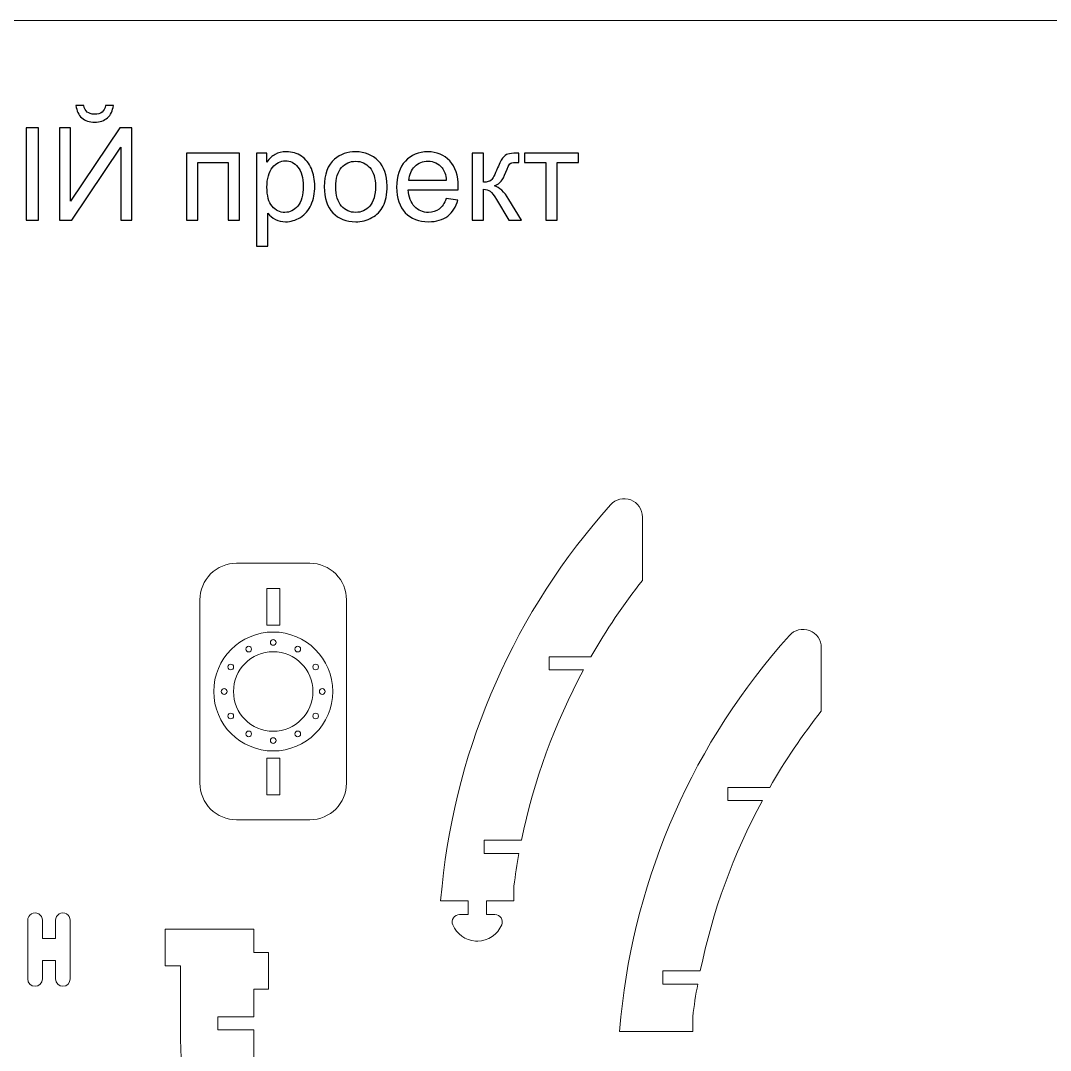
# Model space of a CAD drawing. Header units: centimetres. Extents: x -65 to 125, y -59 to 116.
# Drawn here: x 69.51 to 97.61, y 2.96 to 31.07 of the extents above; entities that cross this region are included whole.
import ezdxf

# ---------------------------------------------------------------- set-up
doc = ezdxf.new("R2010")
doc.units = ezdxf.units.CM
doc.header["$MEASUREMENT"] = 0
doc.layers.add('layer 1', color=7, linetype='Continuous')

msp = doc.modelspace()

# ---------------------------------------------------------------- linework, layer by layer
at = {"layer": 'layer 1', "color": 250, "lineweight": 9}
msp.add_open_spline([(43.70348, 31.06567), (43.70348, 31.06567), (97.89016, 31.06567), (97.89016, 31.06567), (97.89016, 31.06567), (97.89016, 31.06567), (97.89016, -20.81939), (97.89016, -20.81939), (97.89016, -20.81939), (97.89016, -20.81939), (43.70348, -20.81939), (43.70348, -20.81939), (43.70348, -20.81939), (43.70348, -20.81939), (43.70348, 31.06567), (43.70348, 31.06567)], degree=3, knots=[0, 0, 0, 0, 0.2, 0.2, 0.2, 0.2, 0.4, 0.4, 0.4, 0.4, 0.6, 0.6, 0.6, 0.6, 1, 1, 1, 1], dxfattribs=at)
at = {"layer": 'layer 1', "color": 250}
for points, knots in [([(71.83162, 28.74789), (71.83162, 28.74789), (72.04328, 28.74789), (72.04328, 28.74789), (72.04328, 28.74789), (72.02623, 28.60266), (71.97332, 28.49095), (71.88512, 28.41334), (71.88512, 28.41334), (71.79693, 28.33514), (71.67992, 28.29634), (71.53352, 28.29634), (71.53352, 28.29634), (71.38653, 28.29634), (71.26894, 28.33514), (71.18133, 28.41216), (71.18133, 28.41216), (71.09373, 28.48977), (71.04081, 28.60149), (71.02376, 28.74789), (71.02376, 28.74789), (71.02376, 28.74789), (71.23542, 28.74789), (71.23542, 28.74789), (71.23542, 28.74789), (71.2513, 28.66851), (71.28364, 28.60913), (71.33126, 28.57033), (71.33126, 28.57033), (71.37889, 28.53093), (71.44356, 28.51153), (71.52411, 28.51153), (71.52411, 28.51153), (71.6176, 28.51153), (71.68816, 28.53034), (71.73578, 28.56856), (71.73578, 28.56856), (71.7834, 28.60619), (71.81574, 28.66616), (71.83162, 28.74789)], [0, 0, 0, 0, 0.09090909, 0.09090909, 0.09090909, 0.09090909, 0.18181818, 0.18181818, 0.18181818, 0.18181818, 0.27272727, 0.27272727, 0.27272727, 0.27272727, 0.36363636, 0.36363636, 0.36363636, 0.36363636, 0.45454545, 0.45454545, 0.45454545, 0.45454545, 0.54545455, 0.54545455, 0.54545455, 0.54545455, 0.63636364, 0.63636364, 0.63636364, 0.63636364, 0.72727273, 0.72727273, 0.72727273, 0.72727273, 0.81818182, 0.81818182, 0.81818182, 0.81818182, 1, 1, 1, 1]), ([(69.66439, 28.14111), (69.66439, 28.14111), (69.99953, 28.14111), (69.99953, 28.14111), (69.99953, 28.14111), (69.99953, 28.14111), (69.99953, 25.61523), (69.99953, 25.61523), (69.99953, 25.61523), (69.99953, 25.61523), (69.66439, 25.61523), (69.66439, 25.61523), (69.66439, 25.61523), (69.66439, 25.61523), (69.66439, 28.14111), (69.66439, 28.14111)], [0, 0, 0, 0, 0.2, 0.2, 0.2, 0.2, 0.4, 0.4, 0.4, 0.4, 0.6, 0.6, 0.6, 0.6, 1, 1, 1, 1]), ([(70.5722, 28.14111), (70.5722, 28.14111), (70.87559, 28.14111), (70.87559, 28.14111), (70.87559, 28.14111), (70.87559, 28.14111), (70.87559, 26.14087), (70.87559, 26.14087), (70.87559, 26.14087), (70.87559, 26.14087), (72.22026, 28.14111), (72.22026, 28.14111), (72.22026, 28.14111), (72.22026, 28.14111), (72.55128, 28.14111), (72.55128, 28.14111), (72.55128, 28.14111), (72.55128, 28.14111), (72.55128, 25.61523), (72.55128, 25.61523), (72.55128, 25.61523), (72.55128, 25.61523), (72.24789, 25.61523), (72.24789, 25.61523), (72.24789, 25.61523), (72.24789, 25.61523), (72.24789, 27.61018), (72.24789, 27.61018), (72.24789, 27.61018), (72.24789, 27.61018), (70.90675, 25.61523), (70.90675, 25.61523), (70.90675, 25.61523), (70.90675, 25.61523), (70.5722, 25.61523), (70.5722, 25.61523), (70.5722, 25.61523), (70.5722, 25.61523), (70.5722, 28.14111), (70.5722, 28.14111)], [0, 0, 0, 0, 0.09090909, 0.09090909, 0.09090909, 0.09090909, 0.18181818, 0.18181818, 0.18181818, 0.18181818, 0.27272727, 0.27272727, 0.27272727, 0.27272727, 0.36363636, 0.36363636, 0.36363636, 0.36363636, 0.45454545, 0.45454545, 0.45454545, 0.45454545, 0.54545455, 0.54545455, 0.54545455, 0.54545455, 0.63636364, 0.63636364, 0.63636364, 0.63636364, 0.72727273, 0.72727273, 0.72727273, 0.72727273, 0.81818182, 0.81818182, 0.81818182, 0.81818182, 1, 1, 1, 1]), ([(74.04235, 27.44614), (74.04235, 27.44614), (75.48874, 27.44614), (75.48874, 27.44614), (75.48874, 27.44614), (75.48874, 27.44614), (75.48874, 25.61523), (75.48874, 25.61523), (75.48874, 25.61523), (75.48874, 25.61523), (75.17829, 25.61523), (75.17829, 25.61523), (75.17829, 25.61523), (75.17829, 25.61523), (75.17829, 27.18862), (75.17829, 27.18862), (75.17829, 27.18862), (75.17829, 27.18862), (74.3528, 27.18862), (74.3528, 27.18862), (74.3528, 27.18862), (74.3528, 27.18862), (74.3528, 25.61523), (74.3528, 25.61523), (74.3528, 25.61523), (74.3528, 25.61523), (74.04235, 25.61523), (74.04235, 25.61523), (74.04235, 25.61523), (74.04235, 25.61523), (74.04235, 27.44614), (74.04235, 27.44614)], [0, 0, 0, 0, 0.11111111, 0.11111111, 0.11111111, 0.11111111, 0.22222222, 0.22222222, 0.22222222, 0.22222222, 0.33333333, 0.33333333, 0.33333333, 0.33333333, 0.44444444, 0.44444444, 0.44444444, 0.44444444, 0.55555556, 0.55555556, 0.55555556, 0.55555556, 0.66666667, 0.66666667, 0.66666667, 0.66666667, 0.77777778, 0.77777778, 0.77777778, 0.77777778, 1, 1, 1, 1]), ([(75.95264, 24.9132), (75.95264, 24.9132), (75.95264, 27.44614), (75.95264, 27.44614), (75.95264, 27.44614), (75.95264, 27.44614), (76.23486, 27.44614), (76.23486, 27.44614), (76.23486, 27.44614), (76.23486, 27.44614), (76.23486, 27.20567), (76.23486, 27.20567), (76.23486, 27.20567), (76.3013, 27.29856), (76.37656, 27.36853), (76.46064, 27.41498), (76.46064, 27.41498), (76.54413, 27.46143), (76.64585, 27.48495), (76.76521, 27.48495), (76.76521, 27.48495), (76.9216, 27.48495), (77.05919, 27.44497), (77.17854, 27.36442), (77.17854, 27.36442), (77.2979, 27.28445), (77.38786, 27.17098), (77.44901, 27.02516), (77.44901, 27.02516), (77.50957, 26.87876), (77.54014, 26.71883), (77.54014, 26.54421), (77.54014, 26.54421), (77.54014, 26.35783), (77.50663, 26.18967), (77.4396, 26.03974), (77.4396, 26.03974), (77.37257, 25.8904), (77.27497, 25.77574), (77.14679, 25.69578), (77.14679, 25.69578), (77.01921, 25.61641), (76.88456, 25.57642), (76.74345, 25.57642), (76.74345, 25.57642), (76.63997, 25.57642), (76.54707, 25.59818), (76.46535, 25.64169), (76.46535, 25.64169), (76.38303, 25.6852), (76.316, 25.73988), (76.26309, 25.80632), (76.26309, 25.80632), (76.26309, 25.80632), (76.26309, 24.9132), (76.26309, 24.9132), (76.26309, 24.9132), (76.26309, 24.9132), (75.95264, 24.9132), (75.95264, 24.9132)], [0, 0, 0, 0, 0.0625, 0.0625, 0.0625, 0.0625, 0.125, 0.125, 0.125, 0.125, 0.1875, 0.1875, 0.1875, 0.1875, 0.25, 0.25, 0.25, 0.25, 0.3125, 0.3125, 0.3125, 0.3125, 0.375, 0.375, 0.375, 0.375, 0.4375, 0.4375, 0.4375, 0.4375, 0.5, 0.5, 0.5, 0.5, 0.5625, 0.5625, 0.5625, 0.5625, 0.625, 0.625, 0.625, 0.625, 0.6875, 0.6875, 0.6875, 0.6875, 0.75, 0.75, 0.75, 0.75, 0.8125, 0.8125, 0.8125, 0.8125, 0.875, 0.875, 0.875, 0.875, 1, 1, 1, 1]), ([(77.79826, 26.53069), (77.79826, 26.86876), (77.89233, 27.11924), (78.08107, 27.2821), (78.08107, 27.2821), (78.23805, 27.41733), (78.43032, 27.48495), (78.65668, 27.48495), (78.65668, 27.48495), (78.90774, 27.48495), (79.11353, 27.40263), (79.27345, 27.238), (79.27345, 27.238), (79.43279, 27.07396), (79.51275, 26.84642), (79.51275, 26.55656), (79.51275, 26.55656), (79.51275, 26.32137), (79.47747, 26.13675), (79.40692, 26.00211), (79.40692, 26.00211), (79.33636, 25.86747), (79.23347, 25.76281), (79.09824, 25.68814), (79.09824, 25.68814), (78.9636, 25.61347), (78.81602, 25.57642), (78.65668, 25.57642), (78.65668, 25.57642), (78.40033, 25.57642), (78.19337, 25.65815), (78.0352, 25.82219), (78.0352, 25.82219), (77.87704, 25.98623), (77.79826, 26.22259), (77.79826, 26.53069)], [0, 0, 0, 0, 0.1, 0.1, 0.1, 0.1, 0.2, 0.2, 0.2, 0.2, 0.3, 0.3, 0.3, 0.3, 0.4, 0.4, 0.4, 0.4, 0.5, 0.5, 0.5, 0.5, 0.6, 0.6, 0.6, 0.6, 0.7, 0.7, 0.7, 0.7, 0.8, 0.8, 0.8, 0.8, 1, 1, 1, 1]), ([(81.12553, 26.2079), (81.12553, 26.2079), (81.44656, 26.16556), (81.44656, 26.16556), (81.44656, 26.16556), (81.39658, 25.97918), (81.3031, 25.83395), (81.16669, 25.73106), (81.16669, 25.73106), (81.03028, 25.62817), (80.85625, 25.57642), (80.64399, 25.57642), (80.64399, 25.57642), (80.37706, 25.57642), (80.16539, 25.65874), (80.00899, 25.82337), (80.00899, 25.82337), (79.8526, 25.98741), (79.7744, 26.21848), (79.7744, 26.5154), (79.7744, 26.5154), (79.7744, 26.82232), (79.85318, 27.06103), (80.01135, 27.23036), (80.01135, 27.23036), (80.16951, 27.40028), (80.37471, 27.48495), (80.62694, 27.48495), (80.62694, 27.48495), (80.87095, 27.48495), (81.07026, 27.40205), (81.2249, 27.23565), (81.2249, 27.23565), (81.37953, 27.06926), (81.45714, 26.83525), (81.45714, 26.53363), (81.45714, 26.53363), (81.45714, 26.5154), (81.45656, 26.48777), (81.45538, 26.45131), (81.45538, 26.45131), (81.45538, 26.45131), (80.0919, 26.45131), (80.0919, 26.45131), (80.0919, 26.45131), (80.10366, 26.25082), (80.1601, 26.09677), (80.26241, 25.99035), (80.26241, 25.99035), (80.36412, 25.88393), (80.49171, 25.83042), (80.64399, 25.83042), (80.64399, 25.83042), (80.75747, 25.83042), (80.85448, 25.86041), (80.93445, 25.92038), (80.93445, 25.92038), (81.015, 25.98035), (81.0785, 26.07619), (81.12553, 26.2079)], [0, 0, 0, 0, 0.0625, 0.0625, 0.0625, 0.0625, 0.125, 0.125, 0.125, 0.125, 0.1875, 0.1875, 0.1875, 0.1875, 0.25, 0.25, 0.25, 0.25, 0.3125, 0.3125, 0.3125, 0.3125, 0.375, 0.375, 0.375, 0.375, 0.4375, 0.4375, 0.4375, 0.4375, 0.5, 0.5, 0.5, 0.5, 0.5625, 0.5625, 0.5625, 0.5625, 0.625, 0.625, 0.625, 0.625, 0.6875, 0.6875, 0.6875, 0.6875, 0.75, 0.75, 0.75, 0.75, 0.8125, 0.8125, 0.8125, 0.8125, 0.875, 0.875, 0.875, 0.875, 1, 1, 1, 1]), ([(81.83521, 27.44614), (81.83521, 27.44614), (82.14565, 27.44614), (82.14565, 27.44614), (82.14565, 27.44614), (82.14565, 27.44614), (82.14565, 26.65592), (82.14565, 26.65592), (82.14565, 26.65592), (82.24443, 26.65592), (82.31381, 26.67474), (82.35379, 26.71295), (82.35379, 26.71295), (82.39318, 26.75058), (82.45139, 26.86053), (82.529, 27.04339), (82.529, 27.04339), (82.59015, 27.18803), (82.63954, 27.28328), (82.67717, 27.32914), (82.67717, 27.32914), (82.71538, 27.375), (82.75889, 27.40616), (82.80828, 27.42204), (82.80828, 27.42204), (82.85826, 27.43791), (82.93763, 27.44614), (83.04641, 27.44614), (83.04641, 27.44614), (83.04641, 27.44614), (83.10873, 27.44614), (83.10873, 27.44614), (83.10873, 27.44614), (83.10873, 27.44614), (83.10873, 27.19038), (83.10873, 27.19038), (83.10873, 27.19038), (83.10873, 27.19038), (83.0223, 27.19214), (83.0223, 27.19214), (83.0223, 27.19214), (82.94057, 27.19214), (82.88824, 27.1798), (82.86531, 27.15569), (82.86531, 27.15569), (82.84121, 27.13041), (82.80417, 27.05515), (82.75478, 26.92991), (82.75478, 26.92991), (82.70774, 26.80997), (82.66482, 26.72707), (82.62543, 26.6812), (82.62543, 26.6812), (82.58662, 26.63534), (82.52606, 26.5936), (82.44433, 26.55538), (82.44433, 26.55538), (82.5778, 26.51952), (82.7095, 26.39546), (82.83886, 26.18261), (82.83886, 26.18261), (82.83886, 26.18261), (83.17929, 25.61523), (83.17929, 25.61523), (83.17929, 25.61523), (83.17929, 25.61523), (82.83827, 25.61523), (82.83827, 25.61523), (82.83827, 25.61523), (82.83827, 25.61523), (82.50254, 26.18085), (82.50254, 26.18085), (82.50254, 26.18085), (82.43493, 26.2955), (82.37613, 26.37076), (82.32615, 26.40721), (82.32615, 26.40721), (82.27559, 26.44367), (82.21562, 26.46189), (82.14565, 26.46189), (82.14565, 26.46189), (82.14565, 26.46189), (82.14565, 25.61523), (82.14565, 25.61523), (82.14565, 25.61523), (82.14565, 25.61523), (81.83521, 25.61523), (81.83521, 25.61523), (81.83521, 25.61523), (81.83521, 25.61523), (81.83521, 27.44614), (81.83521, 27.44614)], [0, 0, 0, 0, 0.04166667, 0.04166667, 0.04166667, 0.04166667, 0.08333333, 0.08333333, 0.08333333, 0.08333333, 0.125, 0.125, 0.125, 0.125, 0.16666667, 0.16666667, 0.16666667, 0.16666667, 0.20833333, 0.20833333, 0.20833333, 0.20833333, 0.25, 0.25, 0.25, 0.25, 0.29166667, 0.29166667, 0.29166667, 0.29166667, 0.33333333, 0.33333333, 0.33333333, 0.33333333, 0.375, 0.375, 0.375, 0.375, 0.41666667, 0.41666667, 0.41666667, 0.41666667, 0.45833333, 0.45833333, 0.45833333, 0.45833333, 0.5, 0.5, 0.5, 0.5, 0.54166667, 0.54166667, 0.54166667, 0.54166667, 0.58333333, 0.58333333, 0.58333333, 0.58333333, 0.625, 0.625, 0.625, 0.625, 0.66666667, 0.66666667, 0.66666667, 0.66666667, 0.70833333, 0.70833333, 0.70833333, 0.70833333, 0.75, 0.75, 0.75, 0.75, 0.79166667, 0.79166667, 0.79166667, 0.79166667, 0.83333333, 0.83333333, 0.83333333, 0.83333333, 0.875, 0.875, 0.875, 0.875, 0.91666667, 0.91666667, 0.91666667, 0.91666667, 1, 1, 1, 1]), ([(83.25925, 27.44614), (83.25925, 27.44614), (84.74091, 27.44614), (84.74091, 27.44614), (84.74091, 27.44614), (84.74091, 27.44614), (84.74091, 27.18862), (84.74091, 27.18862), (84.74091, 27.18862), (84.74091, 27.18862), (84.1553, 27.18862), (84.1553, 27.18862), (84.1553, 27.18862), (84.1553, 27.18862), (84.1553, 25.61523), (84.1553, 25.61523), (84.1553, 25.61523), (84.1553, 25.61523), (83.84486, 25.61523), (83.84486, 25.61523), (83.84486, 25.61523), (83.84486, 25.61523), (83.84486, 27.18862), (83.84486, 27.18862), (83.84486, 27.18862), (83.84486, 27.18862), (83.25925, 27.18862), (83.25925, 27.18862), (83.25925, 27.18862), (83.25925, 27.18862), (83.25925, 27.44614), (83.25925, 27.44614)], [0, 0, 0, 0, 0.11111111, 0.11111111, 0.11111111, 0.11111111, 0.22222222, 0.22222222, 0.22222222, 0.22222222, 0.33333333, 0.33333333, 0.33333333, 0.33333333, 0.44444444, 0.44444444, 0.44444444, 0.44444444, 0.55555556, 0.55555556, 0.55555556, 0.55555556, 0.66666667, 0.66666667, 0.66666667, 0.66666667, 0.77777778, 0.77777778, 0.77777778, 0.77777778, 1, 1, 1, 1]), ([(76.23486, 26.51952), (76.23486, 26.28492), (76.28249, 26.11147), (76.37715, 25.99917), (76.37715, 25.99917), (76.4724, 25.88687), (76.58764, 25.83042), (76.72287, 25.83042), (76.72287, 25.83042), (76.86046, 25.83042), (76.97805, 25.88863), (77.07565, 26.00505), (77.07565, 26.00505), (77.17384, 26.12146), (77.22264, 26.30138), (77.22264, 26.54539), (77.22264, 26.54539), (77.22264, 26.77822), (77.17502, 26.95225), (77.07918, 27.06808), (77.07918, 27.06808), (76.98334, 27.18391), (76.86928, 27.24153), (76.7364, 27.24153), (76.7364, 27.24153), (76.60469, 27.24153), (76.48828, 27.1798), (76.38715, 27.05691), (76.38715, 27.05691), (76.28543, 26.93344), (76.23486, 26.7547), (76.23486, 26.51952)], [0, 0, 0, 0, 0.11111111, 0.11111111, 0.11111111, 0.11111111, 0.22222222, 0.22222222, 0.22222222, 0.22222222, 0.33333333, 0.33333333, 0.33333333, 0.33333333, 0.44444444, 0.44444444, 0.44444444, 0.44444444, 0.55555556, 0.55555556, 0.55555556, 0.55555556, 0.66666667, 0.66666667, 0.66666667, 0.66666667, 0.77777778, 0.77777778, 0.77777778, 0.77777778, 1, 1, 1, 1]), ([(78.11576, 26.5301), (78.11576, 26.29609), (78.16691, 26.12088), (78.26921, 26.00505), (78.26921, 26.00505), (78.37211, 25.88863), (78.50087, 25.83042), (78.65668, 25.83042), (78.65668, 25.83042), (78.81073, 25.83042), (78.9389, 25.88863), (79.0418, 26.00564), (79.0418, 26.00564), (79.1441, 26.12264), (79.19525, 26.30079), (79.19525, 26.54009), (79.19525, 26.54009), (79.19525, 26.76587), (79.14351, 26.93697), (79.04062, 27.0528), (79.04062, 27.0528), (78.93773, 27.16921), (78.80955, 27.22742), (78.65668, 27.22742), (78.65668, 27.22742), (78.50087, 27.22742), (78.37211, 27.1698), (78.26921, 27.05397), (78.26921, 27.05397), (78.16691, 26.93814), (78.11576, 26.76352), (78.11576, 26.5301)], [0, 0, 0, 0, 0.11111111, 0.11111111, 0.11111111, 0.11111111, 0.22222222, 0.22222222, 0.22222222, 0.22222222, 0.33333333, 0.33333333, 0.33333333, 0.33333333, 0.44444444, 0.44444444, 0.44444444, 0.44444444, 0.55555556, 0.55555556, 0.55555556, 0.55555556, 0.66666667, 0.66666667, 0.66666667, 0.66666667, 0.77777778, 0.77777778, 0.77777778, 0.77777778, 1, 1, 1, 1]), ([(80.10954, 26.70531), (80.10954, 26.70531), (81.12906, 26.70531), (81.12906, 26.70531), (81.12906, 26.70531), (81.11554, 26.85936), (81.07614, 26.9746), (81.01206, 27.05162), (81.01206, 27.05162), (80.91387, 27.17098), (80.78569, 27.23095), (80.62871, 27.23095), (80.62871, 27.23095), (80.48642, 27.23095), (80.36706, 27.18332), (80.27005, 27.08807), (80.27005, 27.08807), (80.17362, 26.99282), (80.12012, 26.86524), (80.10954, 26.70531)], [0, 0, 0, 0, 0.16666667, 0.16666667, 0.16666667, 0.16666667, 0.33333333, 0.33333333, 0.33333333, 0.33333333, 0.5, 0.5, 0.5, 0.5, 0.66666667, 0.66666667, 0.66666667, 0.66666667, 1, 1, 1, 1])]:
    msp.add_open_spline(points, degree=3, knots=knots, dxfattribs=at)
at = {"layer": 'layer 1', "color": 2, "lineweight": 9}
for points, knots in [([(81.98564, 5.94449), (81.98564, 5.94449), (81.92563, 5.946), (81.92563, 5.946), (81.92563, 5.946), (81.653, 5.96412), (81.41206, 6.1352), (81.30639, 6.39016), (81.30639, 6.39016), (81.28081, 6.45187), (81.28774, 6.52229), (81.32484, 6.57784), (81.32484, 6.57784), (81.36195, 6.63338), (81.42435, 6.66673), (81.49115, 6.66674), (81.49115, 6.66674), (81.49115, 6.66674), (81.72371, 6.66674), (81.72371, 6.66674), (81.72371, 6.66674), (81.72371, 6.66674), (81.72371, 7.04674), (81.72371, 7.04674), (81.72371, 7.04674), (81.72371, 7.04674), (80.97371, 7.04673), (80.97371, 7.04673), (80.97371, 7.04673), (80.97371, 7.04673), (81.01408, 7.44673), (81.01408, 7.44673), (81.01408, 7.44673), (81.40409, 11.3139), (83.01522, 14.95874), (85.61158, 17.85112), (85.61158, 17.85112), (85.74906, 18.00559), (85.96756, 18.05932), (86.161, 17.98618), (86.161, 17.98618), (86.35443, 17.91306), (86.48274, 17.72389), (86.48365, 17.51709), (86.48365, 17.51709), (86.48365, 17.51709), (86.48365, 15.787), (86.48365, 15.787), (86.48365, 15.787), (85.9632, 15.12941), (85.49236, 14.43385), (85.07521, 13.70633), (85.07521, 13.70633), (85.07521, 13.70633), (83.93289, 13.70633), (83.93289, 13.70633), (83.93289, 13.70633), (83.93289, 13.70633), (83.93289, 13.34632), (83.93289, 13.34632), (83.93289, 13.34632), (83.93289, 13.34632), (84.87458, 13.34633), (84.87458, 13.34633), (84.87458, 13.34633), (84.08505, 11.88798), (83.51438, 10.32088), (83.18136, 8.6963), (83.18136, 8.6963), (83.18136, 8.6963), (82.16177, 8.69629), (82.16177, 8.69629), (82.16177, 8.69629), (82.16177, 8.69629), (82.16177, 8.33629), (82.16177, 8.33629), (82.16177, 8.33629), (82.16177, 8.33629), (83.11164, 8.33629), (83.11164, 8.33629), (83.11164, 8.33629), (83.05776, 8.04107), (83.01177, 7.74444), (82.97371, 7.44674), (82.97371, 7.44674), (82.97371, 7.44674), (82.97371, 7.04675), (82.97371, 7.04675), (82.97371, 7.04675), (82.97371, 7.04675), (82.22371, 7.04674), (82.22371, 7.04674), (82.22371, 7.04674), (82.22371, 7.04674), (82.22371, 6.66675), (82.22371, 6.66675), (82.22371, 6.66675), (82.22371, 6.66675), (82.45627, 6.66674), (82.45627, 6.66674), (82.45627, 6.66674), (82.52307, 6.66674), (82.58547, 6.63339), (82.62258, 6.57784), (82.62258, 6.57784), (82.65968, 6.52229), (82.66662, 6.45189), (82.64103, 6.39017), (82.64103, 6.39017), (82.53071, 6.12399), (82.27297, 5.9492), (81.98564, 5.94449)], [0, 0, 0, 0, 0.03448276, 0.03448276, 0.03448276, 0.03448276, 0.06896552, 0.06896552, 0.06896552, 0.06896552, 0.10344828, 0.10344828, 0.10344828, 0.10344828, 0.13793103, 0.13793103, 0.13793103, 0.13793103, 0.17241379, 0.17241379, 0.17241379, 0.17241379, 0.20689655, 0.20689655, 0.20689655, 0.20689655, 0.24137931, 0.24137931, 0.24137931, 0.24137931, 0.27586207, 0.27586207, 0.27586207, 0.27586207, 0.31034483, 0.31034483, 0.31034483, 0.31034483, 0.34482759, 0.34482759, 0.34482759, 0.34482759, 0.37931034, 0.37931034, 0.37931034, 0.37931034, 0.4137931, 0.4137931, 0.4137931, 0.4137931, 0.44827586, 0.44827586, 0.44827586, 0.44827586, 0.48275862, 0.48275862, 0.48275862, 0.48275862, 0.51724138, 0.51724138, 0.51724138, 0.51724138, 0.55172414, 0.55172414, 0.55172414, 0.55172414, 0.5862069, 0.5862069, 0.5862069, 0.5862069, 0.62068966, 0.62068966, 0.62068966, 0.62068966, 0.65517241, 0.65517241, 0.65517241, 0.65517241, 0.68965517, 0.68965517, 0.68965517, 0.68965517, 0.72413793, 0.72413793, 0.72413793, 0.72413793, 0.75862069, 0.75862069, 0.75862069, 0.75862069, 0.79310345, 0.79310345, 0.79310345, 0.79310345, 0.82758621, 0.82758621, 0.82758621, 0.82758621, 0.86206897, 0.86206897, 0.86206897, 0.86206897, 0.89655172, 0.89655172, 0.89655172, 0.89655172, 0.93103448, 0.93103448, 0.93103448, 0.93103448, 1, 1, 1, 1]), ([(78.40572, 10.25647), (78.40572, 10.25648), (78.40572, 15.25647), (78.40572, 15.25647), (78.40572, 15.25647), (78.40572, 15.52168), (78.30036, 15.77604), (78.11283, 15.96357), (78.11283, 15.96357), (77.92529, 16.15111), (77.67094, 16.25647), (77.40572, 16.25647), (77.40572, 16.25647), (77.40572, 16.25647), (75.40572, 16.25647), (75.40572, 16.25647), (75.40572, 16.25647), (75.1405, 16.25647), (74.88615, 16.15111), (74.69861, 15.96357), (74.69861, 15.96357), (74.51108, 15.77604), (74.40572, 15.52168), (74.40572, 15.25647), (74.40572, 15.25647), (74.40572, 15.25647), (74.40572, 10.25648), (74.40572, 10.25648), (74.40572, 10.25648), (74.40572, 9.99126), (74.51108, 9.73691), (74.69861, 9.54937), (74.69861, 9.54937), (74.88615, 9.36183), (75.1405, 9.25648), (75.40572, 9.25648), (75.40572, 9.25648), (75.40572, 9.25648), (77.40572, 9.25648), (77.40572, 9.25648), (77.40572, 9.25648), (77.958, 9.25648), (78.40572, 9.70419), (78.40572, 10.25647)], [0, 0, 0, 0, 0.08333333, 0.08333333, 0.08333333, 0.08333333, 0.16666667, 0.16666667, 0.16666667, 0.16666667, 0.25, 0.25, 0.25, 0.25, 0.33333333, 0.33333333, 0.33333333, 0.33333333, 0.41666667, 0.41666667, 0.41666667, 0.41666667, 0.5, 0.5, 0.5, 0.5, 0.58333333, 0.58333333, 0.58333333, 0.58333333, 0.66666667, 0.66666667, 0.66666667, 0.66666667, 0.75, 0.75, 0.75, 0.75, 0.83333333, 0.83333333, 0.83333333, 0.83333333, 1, 1, 1, 1]), ([(76.22836, 15.56736), (76.22836, 15.56736), (76.58836, 15.56736), (76.58836, 15.56736), (76.58836, 15.56736), (76.58836, 15.56736), (76.58836, 14.56736), (76.58836, 14.56736), (76.58836, 14.56736), (76.58836, 14.56736), (76.22836, 14.56736), (76.22836, 14.56736), (76.22836, 14.56736), (76.22836, 14.56736), (76.22836, 15.56736), (76.22836, 15.56736)], [0, 0, 0, 0, 0.2, 0.2, 0.2, 0.2, 0.4, 0.4, 0.4, 0.4, 0.6, 0.6, 0.6, 0.6, 1, 1, 1, 1]), ([(86.92568, 3.48083), (86.92568, 3.48083), (86.86568, 3.48083), (86.86568, 3.48083), (86.86568, 3.48083), (86.86568, 3.48083), (85.85222, 3.48083), (85.85222, 3.48083), (85.85222, 3.48083), (85.85222, 3.48083), (85.89258, 3.88083), (85.89258, 3.88083), (85.89258, 3.88083), (86.28261, 7.74798), (87.89376, 11.39281), (90.49012, 14.28519), (90.49012, 14.28519), (90.62761, 14.43967), (90.8461, 14.49338), (91.03953, 14.42026), (91.03953, 14.42026), (91.23297, 14.34712), (91.36128, 14.15797), (91.36219, 13.95117), (91.36219, 13.95117), (91.36219, 13.95117), (91.36219, 12.22107), (91.36219, 12.22107), (91.36219, 12.22107), (90.84172, 11.56348), (90.3709, 10.86793), (89.95374, 10.1404), (89.95374, 10.1404), (89.95374, 10.1404), (88.81141, 10.14039), (88.81141, 10.14039), (88.81141, 10.14039), (88.81141, 10.14039), (88.81141, 9.78039), (88.81141, 9.78039), (88.81141, 9.78039), (88.81141, 9.78039), (89.75311, 9.7804), (89.75311, 9.7804), (89.75311, 9.7804), (88.96357, 8.32206), (88.39289, 6.75496), (88.05989, 5.13038), (88.05989, 5.13038), (88.05989, 5.13038), (87.04028, 5.13038), (87.04028, 5.13038), (87.04028, 5.13038), (87.04028, 5.13038), (87.04028, 4.77038), (87.04028, 4.77038), (87.04028, 4.77038), (87.04028, 4.77038), (87.99014, 4.77038), (87.99014, 4.77038), (87.99014, 4.77038), (87.93627, 4.47515), (87.89028, 4.17851), (87.85221, 3.88083), (87.85221, 3.88083), (87.85221, 3.88083), (87.85222, 3.48083), (87.85222, 3.48083), (87.85222, 3.48083), (87.85222, 3.48083), (86.92568, 3.48083), (86.92568, 3.48083)], [0, 0, 0, 0, 0.05263158, 0.05263158, 0.05263158, 0.05263158, 0.10526316, 0.10526316, 0.10526316, 0.10526316, 0.15789474, 0.15789474, 0.15789474, 0.15789474, 0.21052632, 0.21052632, 0.21052632, 0.21052632, 0.26315789, 0.26315789, 0.26315789, 0.26315789, 0.31578947, 0.31578947, 0.31578947, 0.31578947, 0.36842105, 0.36842105, 0.36842105, 0.36842105, 0.42105263, 0.42105263, 0.42105263, 0.42105263, 0.47368421, 0.47368421, 0.47368421, 0.47368421, 0.52631579, 0.52631579, 0.52631579, 0.52631579, 0.57894737, 0.57894737, 0.57894737, 0.57894737, 0.63157895, 0.63157895, 0.63157895, 0.63157895, 0.68421053, 0.68421053, 0.68421053, 0.68421053, 0.73684211, 0.73684211, 0.73684211, 0.73684211, 0.78947368, 0.78947368, 0.78947368, 0.78947368, 0.84210526, 0.84210526, 0.84210526, 0.84210526, 0.89473684, 0.89473684, 0.89473684, 0.89473684, 1, 1, 1, 1]), ([(77.49012, 12.75648), (77.49012, 13.35536), (77.00462, 13.84086), (76.40572, 13.84086), (76.40572, 13.84086), (75.80683, 13.84087), (75.32132, 13.35537), (75.32132, 12.75648), (75.32132, 12.75648), (75.32132, 12.15758), (75.80682, 11.67208), (76.40572, 11.67208), (76.40572, 11.67208), (77.00461, 11.67208), (77.49012, 12.15757), (77.49012, 12.75648)], [0, 0, 0, 0, 0.2, 0.2, 0.2, 0.2, 0.4, 0.4, 0.4, 0.4, 0.6, 0.6, 0.6, 0.6, 1, 1, 1, 1]), ([(76.22836, 10.93941), (76.22836, 10.93941), (76.58836, 10.93941), (76.58836, 10.93941), (76.58836, 10.93941), (76.58836, 10.93941), (76.58836, 9.93941), (76.58836, 9.93941), (76.58836, 9.93941), (76.58836, 9.93941), (76.22836, 9.93941), (76.22836, 9.93941), (76.22836, 9.93941), (76.22836, 9.93941), (76.22836, 10.93941), (76.22836, 10.93941)], [0, 0, 0, 0, 0.2, 0.2, 0.2, 0.2, 0.4, 0.4, 0.4, 0.4, 0.6, 0.6, 0.6, 0.6, 1, 1, 1, 1]), ([(69.70634, 6.51178), (69.70634, 6.51178), (69.70634, 4.91178), (69.70634, 4.91178), (69.70634, 4.91178), (69.70634, 4.80132), (69.79588, 4.71178), (69.90634, 4.71178), (69.90634, 4.71178), (70.01679, 4.71178), (70.10634, 4.80132), (70.10634, 4.91178), (70.10634, 4.91178), (70.10634, 4.91178), (70.10634, 5.41178), (70.10634, 5.41178), (70.10634, 5.41178), (70.10634, 5.41178), (70.46634, 5.41178), (70.46634, 5.41178), (70.46634, 5.41178), (70.46634, 5.41178), (70.46634, 4.91178), (70.46634, 4.91178), (70.46634, 4.91178), (70.46634, 4.80132), (70.55588, 4.71178), (70.66634, 4.71178), (70.66634, 4.71178), (70.77679, 4.71178), (70.86634, 4.80132), (70.86634, 4.91178), (70.86634, 4.91178), (70.86634, 4.91178), (70.86634, 6.51178), (70.86634, 6.51178), (70.86634, 6.51178), (70.86634, 6.58323), (70.82822, 6.64926), (70.76634, 6.68498), (70.76634, 6.68498), (70.70446, 6.72071), (70.62822, 6.72071), (70.56634, 6.68498), (70.56634, 6.68498), (70.50446, 6.64926), (70.46634, 6.58323), (70.46634, 6.51178), (70.46634, 6.51178), (70.46634, 6.51178), (70.46634, 6.01178), (70.46634, 6.01178), (70.46634, 6.01178), (70.46634, 6.01178), (70.10634, 6.01178), (70.10634, 6.01178), (70.10634, 6.01178), (70.10634, 6.01178), (70.10634, 6.51178), (70.10634, 6.51178), (70.10634, 6.51178), (70.10634, 6.58323), (70.06822, 6.64926), (70.00634, 6.68498), (70.00634, 6.68498), (69.94446, 6.72071), (69.86822, 6.72071), (69.80634, 6.68498), (69.80634, 6.68498), (69.74446, 6.64926), (69.70634, 6.58323), (69.70634, 6.51178)], [0, 0, 0, 0, 0.05263158, 0.05263158, 0.05263158, 0.05263158, 0.10526316, 0.10526316, 0.10526316, 0.10526316, 0.15789474, 0.15789474, 0.15789474, 0.15789474, 0.21052632, 0.21052632, 0.21052632, 0.21052632, 0.26315789, 0.26315789, 0.26315789, 0.26315789, 0.31578947, 0.31578947, 0.31578947, 0.31578947, 0.36842105, 0.36842105, 0.36842105, 0.36842105, 0.42105263, 0.42105263, 0.42105263, 0.42105263, 0.47368421, 0.47368421, 0.47368421, 0.47368421, 0.52631579, 0.52631579, 0.52631579, 0.52631579, 0.57894737, 0.57894737, 0.57894737, 0.57894737, 0.63157895, 0.63157895, 0.63157895, 0.63157895, 0.68421053, 0.68421053, 0.68421053, 0.68421053, 0.73684211, 0.73684211, 0.73684211, 0.73684211, 0.78947368, 0.78947368, 0.78947368, 0.78947368, 0.84210526, 0.84210526, 0.84210526, 0.84210526, 0.89473684, 0.89473684, 0.89473684, 0.89473684, 1, 1, 1, 1]), ([(74.66446, 6.2696), (74.66446, 6.2696), (74.72446, 6.2696), (74.72446, 6.2696), (74.72446, 6.2696), (74.72446, 6.2696), (75.43731, 6.2696), (75.87446, 6.2696), (75.87446, 6.2696), (75.87446, 5.91802), (75.87446, 5.63675), (75.87446, 5.63675), (75.87446, 5.63675), (75.87446, 5.63675), (76.27446, 5.63675), (76.27446, 5.63675), (76.27446, 5.63675), (76.27446, 5.63675), (76.27446, 4.63675), (76.27446, 4.63675), (76.27446, 4.63675), (76.27446, 4.63675), (75.87446, 4.63675), (75.87446, 4.63675), (75.87446, 4.63675), (75.87446, 4.63675), (75.87446, 3.88107), (75.87446, 3.88107), (75.87446, 3.88107), (75.87446, 3.88107), (74.89446, 3.88107), (74.89446, 3.88107), (74.89446, 3.88107), (74.89446, 3.88107), (74.89446, 3.52107), (74.89446, 3.52107), (74.89446, 3.52107), (74.89446, 3.52107), (75.87446, 3.52107), (75.87446, 3.52107), (75.87446, 3.52107), (75.87446, 3.52107), (75.87446, 2.72641), (75.87446, 2.72641), (75.87446, 2.72641), (75.87446, 2.72641), (76.27446, 2.72641), (76.27446, 2.72641), (76.27446, 2.72641), (76.27446, 2.72641), (76.27446, 1.72641), (76.27446, 1.72641), (76.27446, 1.72641), (76.27446, 1.72641), (75.87446, 1.72641), (75.87446, 1.72641), (75.87446, 1.72641), (75.87446, 1.72641), (75.87446, 0.82584), (75.87446, 0.82584), (75.87446, 0.82584), (75.87446, 0.82584), (76.27446, 0.82584), (76.27446, 0.82584), (76.27446, 0.82584), (76.27446, 0.82584), (76.27446, -0.17416), (76.27446, -0.17416), (76.27446, -0.17416), (76.27446, -0.17416), (75.87446, -0.17416), (75.87446, -0.17416), (75.87446, -0.17416), (75.87446, -0.17416), (75.87446, -1.12894), (75.87446, -1.12894), (75.87446, -1.12894), (75.87446, -1.12894), (75.64776, -1.12894), (75.64776, -1.12894), (75.64776, -1.12894), (75.64776, -1.12894), (75.64776, -1.48894), (75.64776, -1.48894), (75.64776, -1.48894), (75.64776, -1.48894), (76.69832, -1.48894), (76.69832, -1.48894), (76.69832, -1.48894), (76.69832, -1.48894), (79.38446, -1.48894), (79.38446, -1.48894), (79.38446, -1.48894), (79.38446, -1.48894), (79.38446, -3.48894), (79.38446, -3.48894), (79.38446, -3.48894), (79.38446, -3.48894), (77.51696, -3.48894), (77.51696, -3.48894), (77.51696, -3.48894), (77.51696, -3.48894), (77.51696, -4.36911), (77.51696, -4.36911), (77.51696, -4.36911), (77.51696, -4.36911), (75.72105, -4.36911), (75.72105, -4.36911), (75.72105, -4.36911), (74.51772, -1.91379), (73.88638, 0.78227), (73.87446, 3.51658), (73.87446, 3.51658), (73.87446, 3.51658), (73.87446, 5.2696), (73.87446, 5.2696), (73.87446, 5.2696), (73.87446, 5.2696), (73.45446, 5.2696), (73.45446, 5.2696), (73.45446, 5.2696), (73.45446, 5.2696), (73.45446, 6.2696), (73.45446, 6.2696), (73.45446, 6.2696), (73.45446, 6.2696), (74.66446, 6.2696), (74.66446, 6.2696)], [0, 0, 0, 0, 0.03030303, 0.03030303, 0.03030303, 0.03030303, 0.06060606, 0.06060606, 0.06060606, 0.06060606, 0.09090909, 0.09090909, 0.09090909, 0.09090909, 0.12121212, 0.12121212, 0.12121212, 0.12121212, 0.15151515, 0.15151515, 0.15151515, 0.15151515, 0.18181818, 0.18181818, 0.18181818, 0.18181818, 0.21212121, 0.21212121, 0.21212121, 0.21212121, 0.24242424, 0.24242424, 0.24242424, 0.24242424, 0.27272727, 0.27272727, 0.27272727, 0.27272727, 0.3030303, 0.3030303, 0.3030303, 0.3030303, 0.33333333, 0.33333333, 0.33333333, 0.33333333, 0.36363636, 0.36363636, 0.36363636, 0.36363636, 0.39393939, 0.39393939, 0.39393939, 0.39393939, 0.42424242, 0.42424242, 0.42424242, 0.42424242, 0.45454545, 0.45454545, 0.45454545, 0.45454545, 0.48484848, 0.48484848, 0.48484848, 0.48484848, 0.51515152, 0.51515152, 0.51515152, 0.51515152, 0.54545455, 0.54545455, 0.54545455, 0.54545455, 0.57575758, 0.57575758, 0.57575758, 0.57575758, 0.60606061, 0.60606061, 0.60606061, 0.60606061, 0.63636364, 0.63636364, 0.63636364, 0.63636364, 0.66666667, 0.66666667, 0.66666667, 0.66666667, 0.6969697, 0.6969697, 0.6969697, 0.6969697, 0.72727273, 0.72727273, 0.72727273, 0.72727273, 0.75757576, 0.75757576, 0.75757576, 0.75757576, 0.78787879, 0.78787879, 0.78787879, 0.78787879, 0.81818182, 0.81818182, 0.81818182, 0.81818182, 0.84848485, 0.84848485, 0.84848485, 0.84848485, 0.87878788, 0.87878788, 0.87878788, 0.87878788, 0.90909091, 0.90909091, 0.90909091, 0.90909091, 0.93939394, 0.93939394, 0.93939394, 0.93939394, 1, 1, 1, 1])]:
    msp.add_open_spline(points, degree=3, knots=knots, dxfattribs=at)
at = {"layer": 'layer 1', "color": 242, "lineweight": 9}
for points, knots in [([(78.02894, 12.75647), (78.02894, 13.65295), (77.30221, 14.37968), (76.40572, 14.37968), (76.40572, 14.37968), (75.50926, 14.3797), (74.7825, 13.65296), (74.7825, 12.75648), (74.7825, 12.75648), (74.7825, 11.85999), (75.50924, 11.13326), (76.40572, 11.13326), (76.40572, 11.13326), (77.30219, 11.13326), (78.02894, 11.85998), (78.02894, 12.75647)], [0, 0, 0, 0, 0.2, 0.2, 0.2, 0.2, 0.4, 0.4, 0.4, 0.4, 0.6, 0.6, 0.6, 0.6, 1, 1, 1, 1]), ([(76.40573, 14.17212), (76.40573, 14.17212), (76.40573, 14.17212), (76.40573, 14.17212), (76.40573, 14.17212), (76.36277, 14.17212), (76.32795, 14.1373), (76.32795, 14.09434)], [0, 0, 0, 0, 0.33333333, 0.33333333, 0.33333333, 0.33333333, 1, 1, 1, 1]), ([(76.32795, 14.09434), (76.32795, 14.09434), (76.32795, 14.09434), (76.32795, 14.09434), (76.32795, 14.09434), (76.32795, 14.05138), (76.36277, 14.01655), (76.40573, 14.01655), (76.40573, 14.01655), (76.40573, 14.01655), (76.40573, 14.01655), (76.40573, 14.01655), (76.40573, 14.01655), (76.44869, 14.01655), (76.48352, 14.05138), (76.48352, 14.09434)], [0, 0, 0, 0, 0.2, 0.2, 0.2, 0.2, 0.4, 0.4, 0.4, 0.4, 0.6, 0.6, 0.6, 0.6, 1, 1, 1, 1]), ([(75.7368, 13.99288), (75.7368, 13.99288), (75.7368, 13.99288), (75.7368, 13.99288), (75.7368, 13.99288), (75.69384, 13.99288), (75.65901, 13.95806), (75.65901, 13.9151)], [0, 0, 0, 0, 0.33333333, 0.33333333, 0.33333333, 0.33333333, 1, 1, 1, 1]), ([(75.65901, 13.9151), (75.65901, 13.9151), (75.65901, 13.9151), (75.65901, 13.9151), (75.65901, 13.9151), (75.65901, 13.87214), (75.69384, 13.83731), (75.73679, 13.83731), (75.73679, 13.83731), (75.73679, 13.83731), (75.73679, 13.83731), (75.73679, 13.83731), (75.73679, 13.83731), (75.77975, 13.83731), (75.81458, 13.87214), (75.81458, 13.9151)], [0, 0, 0, 0, 0.2, 0.2, 0.2, 0.2, 0.4, 0.4, 0.4, 0.4, 0.6, 0.6, 0.6, 0.6, 1, 1, 1, 1]), ([(77.07467, 13.99288), (77.07467, 13.99288), (77.07467, 13.99288), (77.07467, 13.99288), (77.07467, 13.99288), (77.03171, 13.99288), (76.99688, 13.95806), (76.99688, 13.9151)], [0, 0, 0, 0, 0.33333333, 0.33333333, 0.33333333, 0.33333333, 1, 1, 1, 1]), ([(76.99688, 13.9151), (76.99688, 13.9151), (76.99688, 13.9151), (76.99688, 13.9151), (76.99688, 13.9151), (76.99688, 13.87214), (77.03171, 13.83731), (77.07467, 13.83731), (77.07467, 13.83731), (77.07467, 13.83731), (77.07467, 13.83731), (77.07467, 13.83731), (77.07467, 13.83731), (77.11763, 13.83731), (77.15245, 13.87214), (77.15245, 13.9151)], [0, 0, 0, 0, 0.2, 0.2, 0.2, 0.2, 0.4, 0.4, 0.4, 0.4, 0.6, 0.6, 0.6, 0.6, 1, 1, 1, 1]), ([(75.2471, 13.50319), (75.2471, 13.50319), (75.2471, 13.50319), (75.2471, 13.50319), (75.2471, 13.50319), (75.20414, 13.50319), (75.16932, 13.46836), (75.16932, 13.4254)], [0, 0, 0, 0, 0.33333333, 0.33333333, 0.33333333, 0.33333333, 1, 1, 1, 1]), ([(77.56436, 13.50319), (77.56436, 13.50319), (77.56436, 13.50319), (77.56436, 13.50319), (77.56436, 13.50319), (77.5214, 13.50319), (77.48658, 13.46836), (77.48658, 13.4254)], [0, 0, 0, 0, 0.33333333, 0.33333333, 0.33333333, 0.33333333, 1, 1, 1, 1]), ([(75.16932, 13.4254), (75.16932, 13.4254), (75.16932, 13.4254), (75.16932, 13.4254), (75.16932, 13.4254), (75.16932, 13.38244), (75.20414, 13.34762), (75.2471, 13.34762), (75.2471, 13.34762), (75.2471, 13.34762), (75.2471, 13.34762), (75.2471, 13.34762), (75.2471, 13.34762), (75.29006, 13.34762), (75.32488, 13.38244), (75.32488, 13.4254)], [0, 0, 0, 0, 0.2, 0.2, 0.2, 0.2, 0.4, 0.4, 0.4, 0.4, 0.6, 0.6, 0.6, 0.6, 1, 1, 1, 1]), ([(77.48658, 13.4254), (77.48658, 13.4254), (77.48658, 13.4254), (77.48658, 13.4254), (77.48658, 13.4254), (77.48658, 13.38244), (77.5214, 13.34762), (77.56436, 13.34762), (77.56436, 13.34762), (77.56436, 13.34762), (77.56436, 13.34762), (77.56436, 13.34762), (77.56436, 13.34762), (77.60732, 13.34762), (77.64215, 13.38244), (77.64215, 13.4254)], [0, 0, 0, 0, 0.2, 0.2, 0.2, 0.2, 0.4, 0.4, 0.4, 0.4, 0.6, 0.6, 0.6, 0.6, 1, 1, 1, 1]), ([(75.06786, 12.83425), (75.06786, 12.83425), (75.06786, 12.83425), (75.06786, 12.83425), (75.06786, 12.83425), (75.0249, 12.83425), (74.99007, 12.79943), (74.99007, 12.75648)], [0, 0, 0, 0, 0.33333333, 0.33333333, 0.33333333, 0.33333333, 1, 1, 1, 1]), ([(74.99007, 12.75648), (74.99007, 12.75648), (74.99007, 12.75648), (74.99007, 12.75648), (74.99007, 12.75648), (74.99007, 12.71352), (75.0249, 12.67869), (75.06786, 12.67869), (75.06786, 12.67869), (75.06786, 12.67869), (75.06786, 12.67869), (75.06786, 12.67869), (75.06786, 12.67869), (75.11082, 12.67869), (75.14564, 12.71352), (75.14564, 12.75648)], [0, 0, 0, 0, 0.2, 0.2, 0.2, 0.2, 0.4, 0.4, 0.4, 0.4, 0.6, 0.6, 0.6, 0.6, 1, 1, 1, 1]), ([(77.7436, 12.83425), (77.7436, 12.83425), (77.7436, 12.83425), (77.7436, 12.83425), (77.7436, 12.83425), (77.70064, 12.83425), (77.66582, 12.79943), (77.66582, 12.75648)], [0, 0, 0, 0, 0.33333333, 0.33333333, 0.33333333, 0.33333333, 1, 1, 1, 1]), ([(77.66582, 12.75648), (77.66582, 12.75648), (77.66582, 12.75648), (77.66582, 12.75648), (77.66582, 12.75648), (77.66582, 12.71352), (77.70064, 12.67869), (77.7436, 12.67869), (77.7436, 12.67869), (77.7436, 12.67869), (77.7436, 12.67869), (77.7436, 12.67869), (77.7436, 12.67869), (77.78656, 12.67869), (77.82139, 12.71352), (77.82139, 12.75648)], [0, 0, 0, 0, 0.2, 0.2, 0.2, 0.2, 0.4, 0.4, 0.4, 0.4, 0.6, 0.6, 0.6, 0.6, 1, 1, 1, 1]), ([(75.2471, 12.16533), (75.2471, 12.16533), (75.2471, 12.16533), (75.2471, 12.16533), (75.2471, 12.16533), (75.20414, 12.16533), (75.16932, 12.1305), (75.16932, 12.08754)], [0, 0, 0, 0, 0.33333333, 0.33333333, 0.33333333, 0.33333333, 1, 1, 1, 1]), ([(75.16932, 12.08754), (75.16932, 12.08754), (75.16932, 12.08754), (75.16932, 12.08754), (75.16932, 12.08754), (75.16932, 12.04458), (75.20414, 12.00976), (75.2471, 12.00976), (75.2471, 12.00976), (75.2471, 12.00976), (75.2471, 12.00976), (75.2471, 12.00976), (75.2471, 12.00976), (75.29006, 12.00976), (75.32488, 12.04458), (75.32488, 12.08754)], [0, 0, 0, 0, 0.2, 0.2, 0.2, 0.2, 0.4, 0.4, 0.4, 0.4, 0.6, 0.6, 0.6, 0.6, 1, 1, 1, 1]), ([(77.56436, 12.16533), (77.56436, 12.16533), (77.56436, 12.16533), (77.56436, 12.16533), (77.56436, 12.16533), (77.5214, 12.16533), (77.48658, 12.1305), (77.48658, 12.08754)], [0, 0, 0, 0, 0.33333333, 0.33333333, 0.33333333, 0.33333333, 1, 1, 1, 1]), ([(77.48658, 12.08754), (77.48658, 12.08754), (77.48658, 12.08754), (77.48658, 12.08754), (77.48658, 12.08754), (77.48658, 12.04458), (77.5214, 12.00976), (77.56436, 12.00976), (77.56436, 12.00976), (77.56436, 12.00976), (77.56436, 12.00976), (77.56436, 12.00976), (77.56436, 12.00976), (77.60732, 12.00976), (77.64215, 12.04458), (77.64215, 12.08754)], [0, 0, 0, 0, 0.2, 0.2, 0.2, 0.2, 0.4, 0.4, 0.4, 0.4, 0.6, 0.6, 0.6, 0.6, 1, 1, 1, 1]), ([(75.7368, 11.67563), (75.7368, 11.67563), (75.7368, 11.67563), (75.7368, 11.67563), (75.7368, 11.67563), (75.69384, 11.67563), (75.65901, 11.64081), (75.65901, 11.59785)], [0, 0, 0, 0, 0.33333333, 0.33333333, 0.33333333, 0.33333333, 1, 1, 1, 1]), ([(75.65901, 11.59785), (75.65901, 11.59785), (75.65901, 11.59785), (75.65901, 11.59785), (75.65901, 11.59785), (75.65901, 11.55489), (75.69384, 11.52006), (75.73679, 11.52006), (75.73679, 11.52006), (75.73679, 11.52006), (75.73679, 11.52006), (75.73679, 11.52006), (75.73679, 11.52006), (75.77975, 11.52006), (75.81458, 11.55489), (75.81458, 11.59785)], [0, 0, 0, 0, 0.2, 0.2, 0.2, 0.2, 0.4, 0.4, 0.4, 0.4, 0.6, 0.6, 0.6, 0.6, 1, 1, 1, 1]), ([(77.07467, 11.67563), (77.07467, 11.67563), (77.07467, 11.67563), (77.07467, 11.67563), (77.07467, 11.67563), (77.03171, 11.67563), (76.99688, 11.64081), (76.99688, 11.59785)], [0, 0, 0, 0, 0.33333333, 0.33333333, 0.33333333, 0.33333333, 1, 1, 1, 1]), ([(76.99688, 11.59785), (76.99688, 11.59785), (76.99688, 11.59785), (76.99688, 11.59785), (76.99688, 11.59785), (76.99688, 11.55489), (77.03171, 11.52006), (77.07467, 11.52006), (77.07467, 11.52006), (77.07467, 11.52006), (77.07467, 11.52006), (77.07467, 11.52006), (77.07467, 11.52006), (77.11763, 11.52006), (77.15245, 11.55489), (77.15245, 11.59785)], [0, 0, 0, 0, 0.2, 0.2, 0.2, 0.2, 0.4, 0.4, 0.4, 0.4, 0.6, 0.6, 0.6, 0.6, 1, 1, 1, 1]), ([(76.40573, 11.49639), (76.40573, 11.49639), (76.40573, 11.49639), (76.40573, 11.49639), (76.40573, 11.49639), (76.36277, 11.49639), (76.32795, 11.46156), (76.32795, 11.41861)], [0, 0, 0, 0, 0.33333333, 0.33333333, 0.33333333, 0.33333333, 1, 1, 1, 1]), ([(76.32795, 11.41861), (76.32795, 11.41861), (76.32795, 11.41861), (76.32795, 11.41861), (76.32795, 11.41861), (76.32795, 11.37565), (76.36277, 11.34082), (76.40573, 11.34082), (76.40573, 11.34082), (76.40573, 11.34082), (76.40573, 11.34082), (76.40573, 11.34082), (76.40573, 11.34082), (76.44869, 11.34082), (76.48352, 11.37565), (76.48352, 11.4186)], [0, 0, 0, 0, 0.2, 0.2, 0.2, 0.2, 0.4, 0.4, 0.4, 0.4, 0.6, 0.6, 0.6, 0.6, 1, 1, 1, 1])]:
    msp.add_open_spline(points, degree=3, knots=knots, dxfattribs=at)
for points in [[(76.48352, 14.09434), (76.48352, 14.1373), (76.44869, 14.17212), (76.40573, 14.17212)], [(75.81458, 13.9151), (75.81458, 13.95806), (75.77975, 13.99288), (75.7368, 13.99288)], [(77.15245, 13.9151), (77.15245, 13.95806), (77.11763, 13.99288), (77.07467, 13.99288)], [(75.32488, 13.4254), (75.32488, 13.46836), (75.29006, 13.50319), (75.2471, 13.50319)], [(77.64215, 13.4254), (77.64215, 13.46836), (77.60732, 13.50319), (77.56436, 13.50319)], [(75.14564, 12.75648), (75.14564, 12.79943), (75.11082, 12.83425), (75.06786, 12.83425)], [(77.82139, 12.75648), (77.82139, 12.79943), (77.78656, 12.83425), (77.7436, 12.83425)], [(75.32488, 12.08754), (75.32488, 12.1305), (75.29006, 12.16533), (75.2471, 12.16533)], [(77.64215, 12.08754), (77.64215, 12.1305), (77.60732, 12.16533), (77.56436, 12.16533)], [(75.81458, 11.59785), (75.81458, 11.6408), (75.77975, 11.67563), (75.7368, 11.67563)], [(77.15245, 11.59785), (77.15245, 11.6408), (77.11763, 11.67563), (77.07467, 11.67563)], [(76.48352, 11.4186), (76.48352, 11.46156), (76.44869, 11.49639), (76.40573, 11.49639)]]:
    msp.add_open_spline(points, degree=3, dxfattribs=at)

doc.saveas('drawing.dxf')
